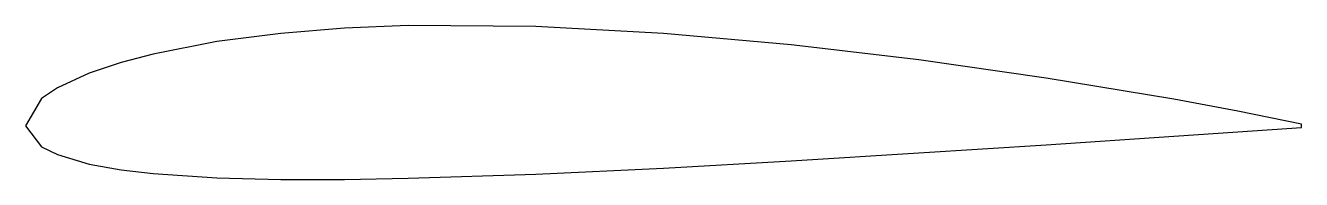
# Model space of a CAD drawing. Header units: metres. Extents: x 0 to 267, y -11 to 21.
import ezdxf

# ---------------------------------------------------------------- set-up
doc = ezdxf.new("R2010")
doc.units = ezdxf.units.M

msp = doc.modelspace()

# ---------------------------------------------------------------- linework, layer by layer
msp.add_lwpolyline([(267, 0.3471), (253.65, 3.0438), (240.3, 5.5536), (213.6, 10.0125), (186.9, 13.8306), (160.2, 16.9812), (133.5, 19.3308), (106.8, 20.826), (80.1, 21.0396), (66.75, 20.4789), (53.4, 19.3842), (40.05, 17.6487), (26.7, 15.0321), (20.025, 13.2432), (13.35, 11.0271), (6.675, 7.9833), (3.3375, 5.7405), (0, 0), (3.3375, -4.4055), (6.675, -6.0609), (13.35, -8.0367), (20.025, -9.2382), (26.7, -10.0125), (40.05, -10.947), (53.4, -11.2941), (66.75, -11.2674), (80.1, -11.0004), (106.8, -10.146), (133.5, -8.9178), (160.2, -7.3692), (186.9, -5.7138), (213.6, -4.005), (240.3, -2.1894), (253.65, -1.2816), (267, -0.3471)], close=True)

doc.saveas('drawing.dxf')
